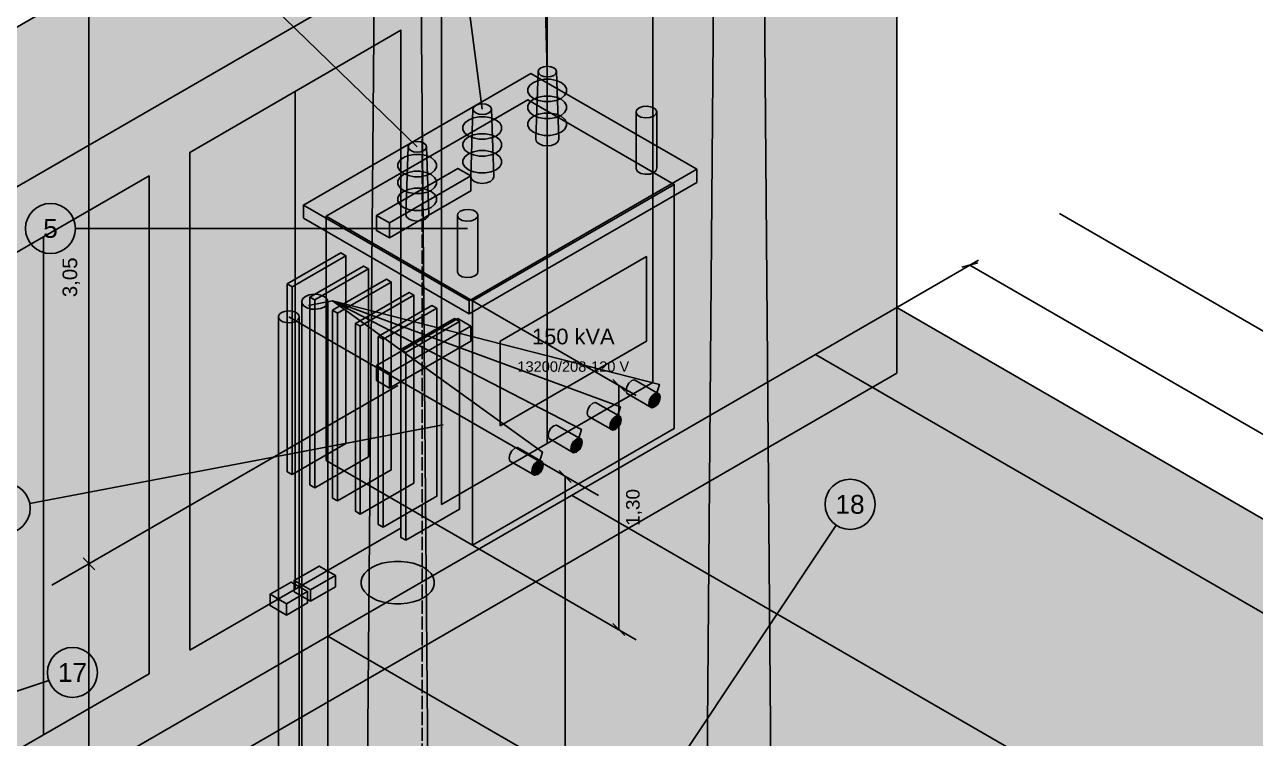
# Paper-space layout 'PLANCHA 3' of a CAD drawing. Header units: metres, sheet in millimetres. Extents: x 0 to 841, y 0 to 594.
# Drawn here: x 254.2 to 372.3, y 201.1 to 269.5 of the extents above; entities that cross this region are included whole.
import ezdxf
from ezdxf.enums import TextEntityAlignment as Align

# ---------------------------------------------------------------- set-up
doc = ezdxf.new("R2010")
doc.units = ezdxf.units.M
doc.linetypes.add('DASHED', pattern=[1.524, 1.27, -0.254])
for name, color, linetype in [('COTAS', 7, 'CONTINUOUS'), ('ISO_FILL', 8, 'CONTINUOUS'), ('ISO_FINO', 7, 'CONTINUOUS'), ('ISO_LIN', 7, 'CONTINUOUS'), ('ISO_OCULTO', 7, 'DASHED'), ('ISO_TXT', 7, 'CONTINUOUS'), ('TEXTO', 7, 'CONTINUOUS')]:
    doc.layers.add(name, color=color, linetype=linetype)
doc.styles.add('ARIAL', font='arial.ttf')

psp = doc.layouts.new('PLANCHA 3')

# ---------------------------------------------------------------- hatches: boundary and pattern name
at = {"layer": 'ISO_FILL', "true_color": 0x6a5855}
psp.add_hatch(color=7, dxfattribs=at).paths.add_polyline_path([(319.32, 155.7), (319.38, 155.32), (320.9, 339.09), (320.86, 339.3)])
at = {"layer": 'ISO_FILL', "true_color": 0x6c5a57}
psp.add_hatch(color=7, dxfattribs=at).paths.add_polyline_path([(319.38, 155.32), (319.58, 154.95), (321, 338.89), (320.9, 339.09)])
at = {"layer": 'ISO_FILL', "true_color": 0x7c6764}
psp.add_hatch(color=7, dxfattribs=at).paths.add_polyline_path([(319.58, 154.95), (319.89, 154.6), (321.18, 338.7), (321, 338.89)])
at = {"layer": 'ISO_FILL', "true_color": 0xa18582}
psp.add_hatch(color=7, dxfattribs=at).paths.add_polyline_path([(325.58, 154.6), (325.89, 154.95), (324.47, 338.89), (324.29, 338.7)])
at = {"layer": 'ISO_FILL', "true_color": 0x957b78}
psp.add_hatch(color=7, dxfattribs=at).paths.add_polyline_path([(325.89, 154.95), (326.09, 155.32), (324.57, 339.09), (324.47, 338.89)])
at = {"layer": 'ISO_FILL', "true_color": 0x87706c}
psp.add_hatch(color=7, dxfattribs=at).paths.add_polyline_path([(326.09, 155.32), (326.15, 155.7), (324.61, 339.3), (324.57, 339.09)])
at = {"layer": 'ISO_FILL', "true_color": 0x8b7370}
psp.add_hatch(color=7, dxfattribs=at).paths.add_polyline_path([(319.89, 154.6), (320.32, 154.31), (321.41, 338.53), (321.18, 338.7)])
at = {"layer": 'ISO_FILL', "true_color": 0x987e7b}
psp.add_hatch(color=7, dxfattribs=at).paths.add_polyline_path([(320.32, 154.31), (320.84, 154.06), (321.69, 338.4), (321.41, 338.53)])
at = {"layer": 'ISO_FILL', "true_color": 0xa48884}
psp.add_hatch(color=7, dxfattribs=at).paths.add_polyline_path([(320.84, 154.06), (321.43, 153.88), (322.02, 338.3), (321.69, 338.4)])
at = {"layer": 'ISO_FILL', "true_color": 0xae908c}
psp.add_hatch(color=7, dxfattribs=at).paths.add_polyline_path([(321.43, 153.88), (322.07, 153.77), (322.37, 338.24), (322.02, 338.3)])
at = {"layer": 'ISO_FILL', "true_color": 0xb59691}
psp.add_hatch(color=7, dxfattribs=at).paths.add_polyline_path([(322.07, 153.77), (322.74, 153.73), (322.74, 338.22), (322.37, 338.24)])
at = {"layer": 'ISO_FILL', "true_color": 0xb99995}
psp.add_hatch(color=7, dxfattribs=at).paths.add_polyline_path([(322.74, 153.73), (323.4, 153.77), (323.1, 338.24), (322.74, 338.22)])
at = {"layer": 'ISO_FILL', "true_color": 0xba9a96}
psp.add_hatch(color=7, dxfattribs=at).paths.add_polyline_path([(323.4, 153.77), (324.04, 153.88), (323.45, 338.3), (323.1, 338.24)])
at = {"layer": 'ISO_FILL', "true_color": 0xb89994}
psp.add_hatch(color=7, dxfattribs=at).paths.add_polyline_path([(324.04, 153.88), (324.63, 154.06), (323.78, 338.4), (323.45, 338.3)])
at = {"layer": 'ISO_FILL', "true_color": 0xb39490}
psp.add_hatch(color=7, dxfattribs=at).paths.add_polyline_path([(324.63, 154.06), (325.15, 154.31), (324.06, 338.53), (323.78, 338.4)])
at = {"layer": 'ISO_FILL', "true_color": 0xab8e8a}
psp.add_hatch(color=7, dxfattribs=at).paths.add_polyline_path([(325.15, 154.31), (325.58, 154.6), (324.29, 338.7), (324.06, 338.53)])
at = {"layer": 'ISO_FILL', "true_color": 0xcac7be}
psp.add_hatch(color=7, dxfattribs=at).paths.add_polyline_path([(143, 123.57), (337.86, 236.07), (337.86, 317.97), (143, 205.47)])
at = {"layer": 'ISO_FILL', "true_color": 0x333336}
for points in [[(143, 190.17), (337.86, 302.67), (337.86, 317.97), (143, 205.47)], [(281.63, 214.23), (284.03, 215.61), (284.03, 216.69), (281.63, 215.31)], [(279.32, 212.89), (281.35, 214.06), (281.35, 215.15), (279.32, 213.98)]]:
    psp.add_hatch(color=7, dxfattribs=at).paths.add_polyline_path(points)
at = {"layer": 'ISO_FILL', "true_color": 0x656460}
for points in [[(286.58, 135), (286.63, 134.69), (288.15, 318.43), (288.13, 318.6)], [(286.63, 134.69), (286.75, 134.39), (288.22, 318.27), (288.15, 318.43)]]:
    psp.add_hatch(color=7, dxfattribs=at).paths.add_polyline_path(points)
at = {"layer": 'ISO_FILL', "true_color": 0x6f6e69}
psp.add_hatch(color=7, dxfattribs=at).paths.add_polyline_path([(286.75, 134.39), (286.96, 134.1), (288.33, 318.11), (288.22, 318.27)])
at = {"layer": 'ISO_FILL', "true_color": 0x7b7a75}
psp.add_hatch(color=7, dxfattribs=at).paths.add_polyline_path([(286.96, 134.1), (287.24, 133.84), (288.48, 317.96), (288.33, 318.11)])
at = {"layer": 'ISO_FILL', "true_color": 0x86857f}
psp.add_hatch(color=7, dxfattribs=at).paths.add_polyline_path([(287.24, 133.84), (287.58, 133.6), (288.67, 317.83), (288.48, 317.96)])
at = {"layer": 'ISO_FILL', "true_color": 0x908f89}
psp.add_hatch(color=7, dxfattribs=at).paths.add_polyline_path([(287.58, 133.6), (287.99, 133.4), (288.9, 317.72), (288.67, 317.83)])
at = {"layer": 'ISO_FILL', "true_color": 0x9a9892}
psp.add_hatch(color=7, dxfattribs=at).paths.add_polyline_path([(287.99, 133.4), (288.45, 133.24), (289.15, 317.64), (288.9, 317.72)])
at = {"layer": 'ISO_FILL', "true_color": 0xa2a09a}
psp.add_hatch(color=7, dxfattribs=at).paths.add_polyline_path([(288.45, 133.24), (288.94, 133.12), (289.42, 317.57), (289.15, 317.64)])
at = {"layer": 'ISO_FILL', "true_color": 0xa9a7a0}
psp.add_hatch(color=7, dxfattribs=at).paths.add_polyline_path([(288.94, 133.12), (289.47, 133.05), (289.71, 317.53), (289.42, 317.57)])
at = {"layer": 'ISO_FILL', "true_color": 0xadaca5}
psp.add_hatch(color=7, dxfattribs=at).paths.add_polyline_path([(289.47, 133.05), (290, 133.03), (290, 317.52), (289.71, 317.53)])
at = {"layer": 'ISO_FILL', "true_color": 0xb1afa8}
psp.add_hatch(color=7, dxfattribs=at).paths.add_polyline_path([(290, 133.03), (290.53, 133.05), (290.29, 317.53), (290, 317.52)])
at = {"layer": 'ISO_FILL', "true_color": 0xb2b0a9}
psp.add_hatch(color=7, dxfattribs=at).paths.add_polyline_path([(290.53, 133.05), (291.06, 133.12), (290.58, 317.57), (290.29, 317.53)])
at = {"layer": 'ISO_FILL', "true_color": 0xb1b0a8}
psp.add_hatch(color=7, dxfattribs=at).paths.add_polyline_path([(291.06, 133.12), (291.55, 133.24), (290.85, 317.64), (290.58, 317.57)])
at = {"layer": 'ISO_FILL', "true_color": 0xafada6}
psp.add_hatch(color=7, dxfattribs=at).paths.add_polyline_path([(291.55, 133.24), (292.01, 133.4), (291.1, 317.72), (290.85, 317.64)])
at = {"layer": 'ISO_FILL', "true_color": 0xaba9a2}
psp.add_hatch(color=7, dxfattribs=at).paths.add_polyline_path([(292.01, 133.4), (292.42, 133.6), (291.33, 317.83), (291.1, 317.72)])
at = {"layer": 'ISO_FILL', "true_color": 0xa5a39c}
psp.add_hatch(color=7, dxfattribs=at).paths.add_polyline_path([(292.42, 133.6), (292.76, 133.84), (291.52, 317.96), (291.33, 317.83)])
at = {"layer": 'ISO_FILL', "true_color": 0x9d9c95}
psp.add_hatch(color=7, dxfattribs=at).paths.add_polyline_path([(292.76, 133.84), (293.04, 134.1), (291.67, 318.11), (291.52, 317.96)])
at = {"layer": 'ISO_FILL', "true_color": 0x94938d}
psp.add_hatch(color=7, dxfattribs=at).paths.add_polyline_path([(293.04, 134.1), (293.25, 134.39), (291.78, 318.27), (291.67, 318.11)])
at = {"layer": 'ISO_FILL', "true_color": 0x8a8983}
psp.add_hatch(color=7, dxfattribs=at).paths.add_polyline_path([(293.25, 134.39), (293.37, 134.69), (291.85, 318.43), (291.78, 318.27)])
at = {"layer": 'ISO_FILL', "true_color": 0x7f7e79}
psp.add_hatch(color=7, dxfattribs=at).paths.add_polyline_path([(293.37, 134.69), (293.42, 135), (291.87, 318.6), (291.85, 318.43)])
at = {"layer": 'ISO_FILL', "true_color": 0x87a1af}
for points in [[(294.21, 223.47), (314.47, 235.17), (314.47, 282.87), (294.21, 271.17)], [(270.05, 209.52), (290.31, 221.22), (290.31, 268.92), (270.05, 257.22)], [(245.88, 195.57), (266.15, 207.27), (266.15, 254.97), (245.88, 243.27)]]:
    psp.add_hatch(color=7, dxfattribs=at).paths.add_polyline_path(points)
at = {"layer": 'ISO_FILL', "true_color": 0x6c7d74}
for points in [[(296.86, 243), (318.68, 255.6), (302.78, 264.78), (280.96, 252.18)], [(297.17, 243), (316.5, 254.16), (302.47, 262.26), (283.14, 251.1)], [(279.87, 244.35), (285.01, 247.32), (284.54, 247.59), (279.4, 244.62)], [(282.05, 243.09), (287.19, 246.06), (286.73, 246.33), (281.58, 243.36)], [(284.23, 241.83), (289.38, 244.8), (288.91, 245.07), (283.76, 242.1)], [(286.41, 240.57), (291.56, 243.54), (291.09, 243.81), (285.95, 240.84)], [(288.6, 239.31), (293.74, 242.28), (293.27, 242.55), (288.13, 239.58)], [(290.78, 238.05), (295.92, 241.02), (295.46, 241.29), (290.31, 238.32)]]:
    psp.add_hatch(color=7, dxfattribs=at).paths.add_polyline_path(points)
at = {"layer": 'ISO_FILL', "true_color": 0x532b1e}
for points in [[(303.24, 258.48), (303.32, 258.24), (303.53, 264.77), (303.46, 264.96)], [(297, 254.88), (297.09, 254.64), (297.29, 261.17), (297.22, 261.36)], [(290.77, 251.28), (290.85, 251.04), (291.06, 257.57), (290.99, 257.76)], [(311.97, 234.13), (312.17, 234.02), (314.36, 232.76), (314.16, 232.87)], [(308.23, 231.97), (308.43, 231.86), (310.62, 230.6), (310.42, 230.71)], [(304.49, 229.81), (304.69, 229.7), (306.87, 228.44), (306.67, 228.55)], [(300.75, 227.65), (300.95, 227.54), (303.13, 226.28), (302.93, 226.39)]]:
    psp.add_hatch(color=7, dxfattribs=at).paths.add_polyline_path(points)
at = {"layer": 'ISO_FILL', "true_color": 0x673625}
for points in [[(303.32, 258.24), (303.56, 258.03), (303.72, 264.6), (303.53, 264.77)], [(297.09, 254.64), (297.33, 254.43), (297.48, 261), (297.29, 261.17)], [(290.85, 251.04), (291.09, 250.83), (291.25, 257.4), (291.06, 257.57)]]:
    psp.add_hatch(color=7, dxfattribs=at).paths.add_polyline_path(points)
at = {"layer": 'ISO_FILL', "true_color": 0x914c34}
for points in [[(303.72, 265.32), (303.53, 265.15), (303.46, 264.96), (303.53, 264.77), (303.72, 264.6), (304, 264.49), (304.34, 264.45), (304.68, 264.49), (304.96, 264.6), (305.16, 264.77), (305.22, 264.96), (305.16, 265.15), (304.96, 265.32), (304.68, 265.43), (304.34, 265.47), (304, 265.43)], [(304.34, 257.84), (304.76, 257.89), (304.68, 264.49), (304.34, 264.45)], [(303.02, 263.92), (302.67, 263.65), (302.49, 263.33), (302.49, 262.99), (302.67, 262.67), (303.02, 262.39), (303.49, 262.2), (304.05, 262.09), (304.63, 262.09), (305.19, 262.2), (305.67, 262.39), (306.01, 262.67), (306.19, 262.99), (306.19, 263.33), (306.01, 263.65), (305.67, 263.92), (305.19, 264.12), (304.63, 264.23), (304.05, 264.23), (303.49, 264.12)], [(303.02, 262.31), (302.67, 262.03), (302.49, 261.71), (302.49, 261.37), (302.67, 261.05), (303.02, 260.77), (303.49, 260.58), (304.05, 260.47), (304.63, 260.47), (305.19, 260.58), (305.67, 260.77), (306.01, 261.05), (306.19, 261.37), (306.19, 261.71), (306.01, 262.03), (305.67, 262.31), (305.19, 262.5), (304.63, 262.61), (304.05, 262.61), (303.49, 262.5)], [(297.48, 261.72), (297.29, 261.55), (297.22, 261.36), (297.29, 261.17), (297.48, 261), (297.77, 260.89), (298.11, 260.85), (298.44, 260.89), (298.73, 261), (298.92, 261.17), (298.99, 261.36), (298.92, 261.55), (298.73, 261.72), (298.44, 261.83), (298.11, 261.87), (297.77, 261.83)], [(298.11, 254.24), (298.53, 254.29), (298.44, 260.89), (298.11, 260.85)], [(303.02, 260.69), (302.67, 260.41), (302.49, 260.09), (302.49, 259.75), (302.67, 259.43), (303.02, 259.15), (303.49, 258.96), (304.05, 258.85), (304.63, 258.85), (305.19, 258.96), (305.67, 259.15), (306.01, 259.43), (306.19, 259.75), (306.19, 260.09), (306.01, 260.41), (305.67, 260.69), (305.19, 260.88), (304.63, 260.99), (304.05, 260.99), (303.49, 260.88)], [(296.78, 260.32), (296.44, 260.05), (296.26, 259.73), (296.26, 259.39), (296.44, 259.07), (296.78, 258.79), (297.26, 258.6), (297.81, 258.49), (298.4, 258.49), (298.96, 258.6), (299.43, 258.79), (299.78, 259.07), (299.96, 259.39), (299.96, 259.73), (299.78, 260.05), (299.43, 260.32), (298.96, 260.52), (298.4, 260.63), (297.81, 260.63), (297.26, 260.52)], [(296.78, 258.7), (296.44, 258.43), (296.26, 258.11), (296.26, 257.77), (296.44, 257.45), (296.78, 257.18), (297.26, 256.98), (297.81, 256.87), (298.4, 256.87), (298.96, 256.98), (299.43, 257.18), (299.78, 257.45), (299.96, 257.77), (299.96, 258.11), (299.78, 258.43), (299.43, 258.7), (298.96, 258.9), (298.4, 259.01), (297.81, 259.01), (297.26, 258.9)], [(291.25, 258.12), (291.06, 257.95), (290.99, 257.76), (291.06, 257.57), (291.25, 257.4), (291.53, 257.29), (291.87, 257.25), (292.21, 257.29), (292.49, 257.4), (292.69, 257.57), (292.75, 257.76), (292.69, 257.95), (292.49, 258.12), (292.21, 258.23), (291.87, 258.27), (291.53, 258.23)], [(296.78, 257.08), (296.44, 256.81), (296.26, 256.49), (296.26, 256.15), (296.44, 255.83), (296.78, 255.56), (297.26, 255.36), (297.81, 255.25), (298.4, 255.25), (298.96, 255.36), (299.43, 255.56), (299.78, 255.83), (299.96, 256.15), (299.96, 256.49), (299.78, 256.81), (299.43, 257.08), (298.96, 257.28), (298.4, 257.39), (297.81, 257.39), (297.26, 257.28)], [(290.55, 256.73), (290.2, 256.45), (290.02, 256.13), (290.02, 255.79), (290.2, 255.47), (290.55, 255.19), (291.02, 255), (291.58, 254.89), (292.16, 254.89), (292.72, 255), (293.2, 255.19), (293.54, 255.47), (293.72, 255.79), (293.72, 256.13), (293.54, 256.45), (293.2, 256.73), (292.72, 256.92), (292.16, 257.03), (291.58, 257.03), (291.02, 256.92)], [(291.87, 250.64), (292.29, 250.69), (292.21, 257.29), (291.87, 257.25)], [(290.55, 255.1), (290.2, 254.83), (290.02, 254.51), (290.02, 254.17), (290.2, 253.85), (290.55, 253.57), (291.02, 253.38), (291.58, 253.27), (292.16, 253.27), (292.72, 253.38), (293.2, 253.57), (293.54, 253.85), (293.72, 254.17), (293.72, 254.51), (293.54, 254.83), (293.2, 255.1), (292.72, 255.3), (292.16, 255.41), (291.58, 255.41), (291.02, 255.3)], [(290.55, 253.48), (290.2, 253.21), (290.02, 252.89), (290.02, 252.55), (290.2, 252.23), (290.55, 251.95), (291.02, 251.76), (291.58, 251.65), (292.16, 251.65), (292.72, 251.76), (293.2, 251.95), (293.54, 252.23), (293.72, 252.55), (293.72, 252.89), (293.54, 253.21), (293.2, 253.48), (292.72, 253.68), (292.16, 253.79), (291.58, 253.79), (291.02, 253.68)]]:
    psp.add_hatch(color=7, dxfattribs=at).paths.add_polyline_path(points)
at = {"layer": 'ISO_FILL', "true_color": 0x7c412d}
for points in [[(303.56, 258.03), (303.92, 257.89), (304, 264.49), (303.72, 264.6)], [(297.33, 254.43), (297.68, 254.29), (297.77, 260.89), (297.48, 261)], [(291.09, 250.83), (291.45, 250.69), (291.53, 257.29), (291.25, 257.4)]]:
    psp.add_hatch(color=7, dxfattribs=at).paths.add_polyline_path(points)
at = {"layer": 'ISO_FILL', "true_color": 0x8b4932}
for points in [[(303.92, 257.89), (304.34, 257.84), (304.34, 264.45), (304, 264.49)], [(297.68, 254.29), (298.11, 254.24), (298.11, 260.85), (297.77, 260.89)], [(291.45, 250.69), (291.87, 250.64), (291.87, 257.25), (291.53, 257.29)]]:
    psp.add_hatch(color=7, dxfattribs=at).paths.add_polyline_path(points)
at = {"layer": 'ISO_FILL', "true_color": 0x8e4a33}
for points in [[(304.76, 257.89), (305.12, 258.03), (304.96, 264.6), (304.68, 264.49)], [(298.53, 254.29), (298.89, 254.43), (298.73, 261), (298.44, 260.89)], [(292.29, 250.69), (292.65, 250.83), (292.49, 257.4), (292.21, 257.29)]]:
    psp.add_hatch(color=7, dxfattribs=at).paths.add_polyline_path(points)
at = {"layer": 'ISO_FILL', "true_color": 0x82442f}
for points in [[(305.12, 258.03), (305.36, 258.24), (305.16, 264.77), (304.96, 264.6)], [(298.89, 254.43), (299.12, 254.64), (298.92, 261.17), (298.73, 261)], [(292.65, 250.83), (292.89, 251.04), (292.69, 257.57), (292.49, 257.4)]]:
    psp.add_hatch(color=7, dxfattribs=at).paths.add_polyline_path(points)
at = {"layer": 'ISO_FILL', "true_color": 0x6f3a28}
for points in [[(305.36, 258.24), (305.44, 258.48), (305.22, 264.96), (305.16, 264.77)], [(299.12, 254.64), (299.21, 254.88), (298.99, 261.36), (298.92, 261.17)], [(292.89, 251.04), (292.97, 251.28), (292.75, 257.76), (292.69, 257.57)]]:
    psp.add_hatch(color=7, dxfattribs=at).paths.add_polyline_path(points)
at = {"layer": 'ISO_FILL', "true_color": 0x36363a}
for points in [[(313.15, 261.5), (312.91, 261.28), (312.86, 261.03), (313.01, 260.79), (313.32, 260.61), (313.74, 260.52), (314.18, 260.55), (314.55, 260.69), (314.79, 260.9), (314.84, 261.15), (314.69, 261.39), (314.38, 261.57), (313.96, 261.66), (313.52, 261.63)], [(296, 251.59), (295.77, 251.38), (295.72, 251.13), (295.86, 250.89), (296.18, 250.71), (296.59, 250.62), (297.03, 250.65), (297.4, 250.78), (297.64, 251), (297.69, 251.25), (297.54, 251.49), (297.23, 251.67), (296.81, 251.76), (296.38, 251.73)], [(281.63, 215.31), (284.03, 216.69), (282.47, 217.59), (280.07, 216.21)], [(279.32, 213.98), (281.35, 215.15), (279.79, 216.05), (277.76, 214.88)]]:
    psp.add_hatch(color=7, dxfattribs=at).paths.add_polyline_path(points)
at = {"layer": 'ISO_FILL', "true_color": 0x202023}
for points in [[(312.86, 255.63), (313.01, 255.39), (313.01, 260.79), (312.86, 261.03)], [(295.72, 245.73), (295.86, 245.49), (295.86, 250.89), (295.72, 251.13)]]:
    psp.add_hatch(color=7, dxfattribs=at).paths.add_polyline_path(points)
at = {"layer": 'ISO_FILL', "true_color": 0x303033}
for points in [[(314.55, 255.28), (314.79, 255.5), (314.79, 260.9), (314.55, 260.69)], [(297.4, 245.38), (297.64, 245.6), (297.64, 251), (297.4, 250.78)]]:
    psp.add_hatch(color=7, dxfattribs=at).paths.add_polyline_path(points)
at = {"layer": 'ISO_FILL', "true_color": 0x27272a}
for points in [[(314.79, 255.5), (314.84, 255.75), (314.84, 261.15), (314.79, 260.9)], [(297.64, 245.6), (297.69, 245.85), (297.69, 251.25), (297.64, 251)]]:
    psp.add_hatch(color=7, dxfattribs=at).paths.add_polyline_path(points)
at = {"layer": 'ISO_FILL', "true_color": 0x2a2a2d}
for points in [[(313.01, 255.39), (313.32, 255.21), (313.32, 260.61), (313.01, 260.79)], [(295.86, 245.49), (296.18, 245.31), (296.18, 250.71), (295.86, 250.89)], [(281.63, 214.23), (280.07, 215.13), (280.07, 216.21), (281.63, 215.31)], [(279.32, 212.89), (277.76, 213.79), (277.76, 214.88), (279.32, 213.98)]]:
    psp.add_hatch(color=7, dxfattribs=at).paths.add_polyline_path(points)
at = {"layer": 'ISO_FILL', "true_color": 0x323235}
for points in [[(313.32, 255.21), (313.74, 255.12), (313.74, 260.52), (313.32, 260.61)], [(296.18, 245.31), (296.59, 245.22), (296.59, 250.62), (296.18, 250.71)]]:
    psp.add_hatch(color=7, dxfattribs=at).paths.add_polyline_path(points)
at = {"layer": 'ISO_FILL', "true_color": 0x363639}
for points in [[(313.74, 255.12), (314.18, 255.15), (314.18, 260.55), (313.74, 260.52)], [(296.59, 245.22), (297.03, 245.25), (297.03, 250.65), (296.59, 250.62)]]:
    psp.add_hatch(color=7, dxfattribs=at).paths.add_polyline_path(points)
at = {"layer": 'ISO_FILL', "true_color": 0x353539}
for points in [[(314.18, 255.15), (314.55, 255.28), (314.55, 260.69), (314.18, 260.55)], [(297.03, 245.25), (297.4, 245.38), (297.4, 250.78), (297.03, 250.65)]]:
    psp.add_hatch(color=7, dxfattribs=at).paths.add_polyline_path(points)
at = {"layer": 'ISO_FILL', "true_color": 0x8f969d}
for points in [[(289.22, 250.47), (297.01, 254.97), (295.77, 255.69), (287.97, 251.19)], [(281.16, 243.42), (280.91, 243.22), (280.8, 242.97), (280.84, 242.72), (281.02, 242.49), (281.33, 242.32), (281.72, 242.21), (282.16, 242.19), (282.58, 242.25), (282.94, 242.4), (283.19, 242.6), (283.3, 242.85), (283.26, 243.1), (283.08, 243.33), (282.77, 243.5), (282.38, 243.61), (281.94, 243.63), (281.52, 243.57)], [(278.85, 241.88), (278.66, 241.71), (278.57, 241.52), (278.6, 241.32), (278.74, 241.14), (278.99, 241), (279.3, 240.92), (279.64, 240.9), (279.97, 240.95), (280.26, 241.06), (280.45, 241.23), (280.54, 241.42), (280.51, 241.62), (280.37, 241.8), (280.12, 241.94), (279.81, 242.02), (279.47, 242.04), (279.14, 241.99)], [(289.22, 236.07), (297.01, 240.57), (295.77, 241.29), (287.97, 236.79)]]:
    psp.add_hatch(color=7, dxfattribs=at).paths.add_polyline_path(points)
at = {"layer": 'ISO_FILL', "true_color": 0x878e95}
for points in [[(289.22, 249.03), (297.01, 253.53), (297.01, 254.97), (289.22, 250.47)], [(289.22, 234.63), (297.01, 239.13), (297.01, 240.57), (289.22, 236.07)]]:
    psp.add_hatch(color=7, dxfattribs=at).paths.add_polyline_path(points)
at = {"layer": 'ISO_FILL', "true_color": 0x67766d}
for points in [[(296.86, 241.74), (318.68, 254.34), (318.68, 255.6), (296.86, 243)], [(297.17, 219.6), (316.5, 230.76), (316.5, 254.16), (297.17, 243)], [(279.87, 226.35), (285.01, 229.32), (285.01, 247.32), (279.87, 244.35)], [(282.05, 225.09), (287.19, 228.06), (287.19, 246.06), (282.05, 243.09)], [(284.23, 223.83), (289.38, 226.8), (289.38, 244.8), (284.23, 241.83)], [(286.41, 222.57), (291.56, 225.54), (291.56, 243.54), (286.41, 240.57)], [(288.6, 221.31), (293.74, 224.28), (293.74, 242.28), (288.6, 239.31)], [(290.78, 220.05), (295.92, 223.02), (295.92, 241.02), (290.78, 238.05)]]:
    psp.add_hatch(color=7, dxfattribs=at).paths.add_polyline_path(points)
at = {"layer": 'ISO_FILL', "true_color": 0x55625b}
for points in [[(296.86, 241.74), (280.96, 250.92), (280.96, 252.18), (296.86, 243)], [(297.17, 219.6), (283.14, 227.7), (283.14, 251.1), (297.17, 243)], [(279.87, 226.35), (279.4, 226.62), (279.4, 244.62), (279.87, 244.35)], [(282.05, 225.09), (281.58, 225.36), (281.58, 243.36), (282.05, 243.09)], [(284.23, 223.83), (283.76, 224.1), (283.76, 242.1), (284.23, 241.83)], [(286.41, 222.57), (285.95, 222.84), (285.95, 240.84), (286.41, 240.57)], [(288.6, 221.31), (288.13, 221.58), (288.13, 239.58), (288.6, 239.31)], [(290.78, 220.05), (290.31, 220.32), (290.31, 238.32), (290.78, 238.05)]]:
    psp.add_hatch(color=7, dxfattribs=at).paths.add_polyline_path(points)
at = {"layer": 'ISO_FILL', "true_color": 0x70767c}
for points in [[(289.22, 249.03), (287.97, 249.75), (287.97, 251.19), (289.22, 250.47)], [(281.02, 134.49), (281.33, 134.32), (281.33, 242.32), (281.02, 242.49)], [(278.74, 133.14), (278.99, 133), (278.99, 241), (278.74, 241.14)], [(289.22, 234.63), (287.97, 235.35), (287.97, 236.79), (289.22, 236.07)]]:
    psp.add_hatch(color=7, dxfattribs=at).paths.add_polyline_path(points)
at = {"layer": 'ISO_FILL', "true_color": 0xd6d6d6}
psp.add_hatch(color=7, dxfattribs=at).paths.add_polyline_path([(299.82, 231.03), (313.85, 239.13), (313.85, 247.23), (299.82, 239.13)])
at = {"layer": 'ISO_FILL', "true_color": 0xc0bcb3}
psp.add_hatch(color=7, dxfattribs=at).paths.add_polyline_path([(221.41, 84.6), (416.27, 197.1), (337.86, 242.37), (143, 129.87)])
at = {"layer": 'ISO_FILL', "true_color": 0x52565a}
for points in [[(280.8, 134.97), (280.84, 134.72), (280.84, 242.72), (280.8, 242.97)], [(278.57, 133.52), (278.6, 133.32), (278.6, 241.32), (278.57, 241.52)]]:
    psp.add_hatch(color=7, dxfattribs=at).paths.add_polyline_path(points)
at = {"layer": 'ISO_FILL', "true_color": 0x5c6165}
for points in [[(280.84, 134.72), (281.02, 134.49), (281.02, 242.49), (280.84, 242.72)], [(278.6, 133.32), (278.74, 133.14), (278.74, 241.14), (278.6, 241.32)]]:
    psp.add_hatch(color=7, dxfattribs=at).paths.add_polyline_path(points)
at = {"layer": 'ISO_FILL', "true_color": 0x81878e}
for points in [[(281.33, 134.32), (281.72, 134.21), (281.72, 242.21), (281.33, 242.32)], [(278.99, 133), (279.3, 132.92), (279.3, 240.92), (278.99, 241)]]:
    psp.add_hatch(color=7, dxfattribs=at).paths.add_polyline_path(points)
at = {"layer": 'ISO_FILL', "true_color": 0x8c939a}
for points in [[(281.72, 134.21), (282.16, 134.19), (282.16, 242.19), (281.72, 242.21)], [(282.58, 134.25), (282.94, 134.4), (282.94, 242.4), (282.58, 242.25)], [(279.3, 132.92), (279.64, 132.9), (279.64, 240.9), (279.3, 240.92)], [(279.97, 132.95), (280.26, 133.06), (280.26, 241.06), (279.97, 240.95)]]:
    psp.add_hatch(color=7, dxfattribs=at).paths.add_polyline_path(points)
at = {"layer": 'ISO_FILL', "true_color": 0x8f979e}
for points in [[(282.16, 134.19), (282.58, 134.25), (282.58, 242.25), (282.16, 242.19)], [(279.64, 132.9), (279.97, 132.95), (279.97, 240.95), (279.64, 240.9)]]:
    psp.add_hatch(color=7, dxfattribs=at).paths.add_polyline_path(points)
at = {"layer": 'ISO_FILL', "true_color": 0x81888e}
for points in [[(282.94, 134.4), (283.19, 134.6), (283.19, 242.6), (282.94, 242.4)], [(280.26, 133.06), (280.45, 133.23), (280.45, 241.23), (280.26, 241.06)]]:
    psp.add_hatch(color=7, dxfattribs=at).paths.add_polyline_path(points)
at = {"layer": 'ISO_FILL', "true_color": 0x71767c}
for points in [[(283.19, 134.6), (283.3, 134.85), (283.3, 242.85), (283.19, 242.6)], [(280.45, 133.23), (280.54, 133.42), (280.54, 241.42), (280.45, 241.23)]]:
    psp.add_hatch(color=7, dxfattribs=at).paths.add_polyline_path(points)
at = {"layer": 'ISO_FILL', "true_color": 0x944e35}
for points in [[(312.17, 235.11), (311.97, 234.76), (314.16, 233.5), (314.36, 233.85)], [(308.43, 232.95), (308.23, 232.6), (310.42, 231.34), (310.62, 231.69)], [(304.69, 230.79), (304.49, 230.44), (306.67, 229.18), (306.87, 229.53)], [(300.95, 228.63), (300.75, 228.28), (302.93, 227.02), (303.13, 227.37)]]:
    psp.add_hatch(color=7, dxfattribs=at).paths.add_polyline_path(points)
at = {"layer": 'ISO_FILL', "true_color": 0x974f36}
for points in [[(312.45, 235.35), (312.17, 235.11), (314.36, 233.85), (314.63, 234.09)], [(308.71, 233.19), (308.43, 232.95), (310.62, 231.69), (310.89, 231.93)], [(304.96, 231.03), (304.69, 230.79), (306.87, 229.53), (307.15, 229.77)], [(301.22, 228.87), (300.95, 228.63), (303.13, 227.37), (303.41, 227.61)]]:
    psp.add_hatch(color=7, dxfattribs=at).paths.add_polyline_path(points)
at = {"layer": 'ISO_FILL', "true_color": 0x874630}
for points in [[(312.72, 235.42), (312.45, 235.35), (314.63, 234.09), (314.9, 234.16)], [(308.98, 233.26), (308.71, 233.19), (310.89, 231.93), (311.16, 232)], [(305.24, 231.1), (304.96, 231.03), (307.15, 229.77), (307.42, 229.84)], [(301.5, 228.94), (301.22, 228.87), (303.41, 227.61), (303.68, 227.68)]]:
    psp.add_hatch(color=7, dxfattribs=at).paths.add_polyline_path(points)
at = {"layer": 'ISO_FILL', "true_color": 0x81432e}
for points in [[(311.97, 234.76), (311.9, 234.4), (314.08, 233.14), (314.16, 233.5)], [(308.23, 232.6), (308.16, 232.25), (310.34, 230.98), (310.42, 231.34)], [(304.49, 230.44), (304.42, 230.08), (306.6, 228.82), (306.67, 229.18)], [(300.75, 228.28), (300.68, 227.93), (302.86, 226.66), (302.93, 227.02)]]:
    psp.add_hatch(color=7, dxfattribs=at).paths.add_polyline_path(points)
at = {"layer": 'ISO_FILL', "true_color": 0x613223}
for points in [[(311.9, 234.4), (311.97, 234.13), (314.16, 232.87), (314.08, 233.14)], [(308.16, 232.25), (308.23, 231.97), (310.42, 230.71), (310.34, 230.98)], [(304.42, 230.08), (304.49, 229.81), (306.67, 228.55), (306.6, 228.82)], [(300.68, 227.93), (300.75, 227.65), (302.93, 226.39), (302.86, 226.66)]]:
    psp.add_hatch(color=7, dxfattribs=at).paths.add_polyline_path(points)
at = {"layer": 'ISO_FILL', "true_color": 0x894831}
for points in [[(314.08, 233.14), (314.16, 232.87), (314.36, 232.76), (314.63, 232.83), (314.9, 233.07), (315.1, 233.42), (315.18, 233.77), (315.1, 234.05), (314.9, 234.16), (314.63, 234.09), (314.36, 233.85), (314.16, 233.5)], [(310.34, 230.98), (310.42, 230.71), (310.62, 230.6), (310.89, 230.67), (311.16, 230.91), (311.36, 231.26), (311.43, 231.62), (311.36, 231.89), (311.16, 232), (310.89, 231.93), (310.62, 231.69), (310.42, 231.34)], [(306.6, 228.82), (306.67, 228.55), (306.87, 228.44), (307.15, 228.51), (307.42, 228.75), (307.62, 229.1), (307.69, 229.45), (307.62, 229.73), (307.42, 229.84), (307.15, 229.77), (306.87, 229.53), (306.67, 229.18)], [(302.86, 226.66), (302.93, 226.39), (303.13, 226.28), (303.41, 226.35), (303.68, 226.59), (303.88, 226.94), (303.95, 227.29), (303.88, 227.57), (303.68, 227.68), (303.41, 227.61), (303.13, 227.37), (302.93, 227.02)]]:
    psp.add_hatch(color=7, dxfattribs=at).paths.add_polyline_path(points)

# ---------------------------------------------------------------- linework, layer by layer
at = {"layer": 'COTAS'}
for p, q in [((260.38, 217.8), (260.38, 272.7)), ((259.1, 249.93), (296.7, 249.93)), ((337.86, 242.37), (345.71, 246.91)), ((345.64, 246.63), (344.1, 246.21)), ((423.28, 201.15), (344.87, 246.42)), ((297.17, 243), (312.88, 233.93)), ((279.56, 241.47), (309.24, 224.33)), ((290, 234.9), (256.83, 215.75)), ((290, 234.9), (256.83, 215.75)), ((311.77, 234.33), (310.63, 235.47)), ((311.2, 211.5), (311.2, 234.9)), ((254.72, 223.57), (294.36, 231.12)), ((306.62, 225.6), (305.49, 226.74)), ((306.06, 118.17), (306.06, 226.17)), ((332.05, 221.5), (313.38, 193.5)), ((297.17, 219.6), (312.88, 210.53)), ((260.95, 217.23), (259.82, 218.37)), ((260.95, 217.23), (259.82, 218.37)), ((260.38, 117.9), (260.38, 217.8)), ((311.77, 210.93), (310.63, 212.07)), ((256.54, 206.63), (222.81, 195.39))]:
    psp.add_line(p, q, dxfattribs=at)
for centre in [(256.7, 249.93), (252.36, 223.12), (333.38, 223.5), (258.81, 207.39)]:
    psp.add_circle(centre, 2.4, dxfattribs=at)
at = {"layer": 'ISO_FINO'}
for p, q in [((304.34, 229.32), (304.34, 277.02)), ((280.18, 215.37), (280.18, 263.07)), ((431.85, 206.1), (353.45, 251.37)), ((256.02, 201.42), (256.02, 249.12)), ((408.47, 192.6), (330.06, 237.87)), ((385.09, 179.1), (306.68, 224.37)), ((361.71, 165.6), (283.3, 210.87))]:
    psp.add_line(p, q, dxfattribs=at)
for points in [[(303.02, 263.92), (302.67, 263.65), (302.49, 263.33), (302.49, 262.99), (302.67, 262.67), (303.02, 262.39), (303.49, 262.2), (304.05, 262.09), (304.63, 262.09), (305.19, 262.2), (305.67, 262.39), (306.01, 262.67), (306.19, 262.99), (306.19, 263.33), (306.01, 263.65), (305.67, 263.92), (305.19, 264.12), (304.63, 264.23), (304.05, 264.23), (303.49, 264.12)], [(303.02, 262.31), (302.67, 262.03), (302.49, 261.71), (302.49, 261.37), (302.67, 261.05), (303.02, 260.77), (303.49, 260.58), (304.05, 260.47), (304.63, 260.47), (305.19, 260.58), (305.67, 260.77), (306.01, 261.05), (306.19, 261.37), (306.19, 261.71), (306.01, 262.03), (305.67, 262.31), (305.19, 262.5), (304.63, 262.61), (304.05, 262.61), (303.49, 262.5)], [(303.02, 260.69), (302.67, 260.41), (302.49, 260.09), (302.49, 259.75), (302.67, 259.43), (303.02, 259.15), (303.49, 258.96), (304.05, 258.85), (304.63, 258.85), (305.19, 258.96), (305.67, 259.15), (306.01, 259.43), (306.19, 259.75), (306.19, 260.09), (306.01, 260.41), (305.67, 260.69), (305.19, 260.88), (304.63, 260.99), (304.05, 260.99), (303.49, 260.88)], [(296.78, 260.32), (296.44, 260.05), (296.26, 259.73), (296.26, 259.39), (296.44, 259.07), (296.78, 258.79), (297.26, 258.6), (297.81, 258.49), (298.4, 258.49), (298.96, 258.6), (299.43, 258.79), (299.78, 259.07), (299.96, 259.39), (299.96, 259.73), (299.78, 260.05), (299.43, 260.32), (298.96, 260.52), (298.4, 260.63), (297.81, 260.63), (297.26, 260.52)], [(296.78, 258.7), (296.44, 258.43), (296.26, 258.11), (296.26, 257.77), (296.44, 257.45), (296.78, 257.18), (297.26, 256.98), (297.81, 256.87), (298.4, 256.87), (298.96, 256.98), (299.43, 257.18), (299.78, 257.45), (299.96, 257.77), (299.96, 258.11), (299.78, 258.43), (299.43, 258.7), (298.96, 258.9), (298.4, 259.01), (297.81, 259.01), (297.26, 258.9)], [(296.78, 257.08), (296.44, 256.81), (296.26, 256.49), (296.26, 256.15), (296.44, 255.83), (296.78, 255.56), (297.26, 255.36), (297.81, 255.25), (298.4, 255.25), (298.96, 255.36), (299.43, 255.56), (299.78, 255.83), (299.96, 256.15), (299.96, 256.49), (299.78, 256.81), (299.43, 257.08), (298.96, 257.28), (298.4, 257.39), (297.81, 257.39), (297.26, 257.28)], [(290.55, 256.73), (290.2, 256.45), (290.02, 256.13), (290.02, 255.79), (290.2, 255.47), (290.55, 255.19), (291.02, 255), (291.58, 254.89), (292.16, 254.89), (292.72, 255), (293.2, 255.19), (293.54, 255.47), (293.72, 255.79), (293.72, 256.13), (293.54, 256.45), (293.2, 256.73), (292.72, 256.92), (292.16, 257.03), (291.58, 257.03), (291.02, 256.92)], [(290.55, 255.1), (290.2, 254.83), (290.02, 254.51), (290.02, 254.17), (290.2, 253.85), (290.55, 253.57), (291.02, 253.38), (291.58, 253.27), (292.16, 253.27), (292.72, 253.38), (293.2, 253.57), (293.54, 253.85), (293.72, 254.17), (293.72, 254.51), (293.54, 254.83), (293.2, 255.1), (292.72, 255.3), (292.16, 255.41), (291.58, 255.41), (291.02, 255.3)], [(290.55, 253.48), (290.2, 253.21), (290.02, 252.89), (290.02, 252.55), (290.2, 252.23), (290.55, 251.95), (291.02, 251.76), (291.58, 251.65), (292.16, 251.65), (292.72, 251.76), (293.2, 251.95), (293.54, 252.23), (293.72, 252.55), (293.72, 252.89), (293.54, 253.21), (293.2, 253.48), (292.72, 253.68), (292.16, 253.79), (291.58, 253.79), (291.02, 253.68)], [(279.87, 244.35), (285.01, 247.32), (284.54, 247.59), (279.4, 244.62)], [(279.87, 226.35), (285.01, 229.32), (285.01, 247.32), (279.87, 244.35)], [(299.82, 231.03), (313.85, 239.13), (313.85, 247.23), (299.82, 239.13)], [(282.05, 243.09), (287.19, 246.06), (286.73, 246.33), (281.58, 243.36)], [(282.05, 225.09), (287.19, 228.06), (287.19, 246.06), (282.05, 243.09)], [(279.87, 226.35), (279.4, 226.62), (279.4, 244.62), (279.87, 244.35)], [(284.23, 241.83), (289.38, 244.8), (288.91, 245.07), (283.76, 242.1)], [(284.23, 223.83), (289.38, 226.8), (289.38, 244.8), (284.23, 241.83)], [(282.05, 225.09), (281.58, 225.36), (281.58, 243.36), (282.05, 243.09)], [(286.41, 240.57), (291.56, 243.54), (291.09, 243.81), (285.95, 240.84)], [(286.41, 222.57), (291.56, 225.54), (291.56, 243.54), (286.41, 240.57)], [(284.23, 223.83), (283.76, 224.1), (283.76, 242.1), (284.23, 241.83)], [(288.6, 239.31), (293.74, 242.28), (293.27, 242.55), (288.13, 239.58)], [(288.6, 221.31), (293.74, 224.28), (293.74, 242.28), (288.6, 239.31)], [(286.41, 222.57), (285.95, 222.84), (285.95, 240.84), (286.41, 240.57)], [(290.78, 238.05), (295.92, 241.02), (295.46, 241.29), (290.31, 238.32)], [(290.78, 220.05), (295.92, 223.02), (295.92, 241.02), (290.78, 238.05)], [(288.6, 221.31), (288.13, 221.58), (288.13, 239.58), (288.6, 239.31)], [(290.78, 220.05), (290.31, 220.32), (290.31, 238.32), (290.78, 238.05)], [(281.63, 215.31), (284.03, 216.69), (282.47, 217.59), (280.07, 216.21)], [(287.51, 217.44), (287.11, 217.17), (286.8, 216.86), (286.59, 216.53), (286.49, 216.18), (286.49, 215.82), (286.59, 215.47), (286.8, 215.14), (287.11, 214.83), (287.51, 214.56), (287.98, 214.33), (288.51, 214.15), (289.09, 214.03), (289.69, 213.97), (290.31, 213.97), (290.91, 214.03), (291.49, 214.15), (292.02, 214.33), (292.49, 214.56), (292.89, 214.83), (293.2, 215.14), (293.41, 215.47), (293.51, 215.82), (293.51, 216.18), (293.41, 216.53), (293.2, 216.86), (292.89, 217.17), (292.49, 217.44), (292.02, 217.67), (291.49, 217.85), (290.91, 217.97), (290.31, 218.03), (289.69, 218.03), (289.09, 217.97), (288.51, 217.85), (287.98, 217.67)], [(279.32, 213.98), (281.35, 215.15), (279.79, 216.05), (277.76, 214.88)], [(281.63, 214.23), (280.07, 215.13), (280.07, 216.21), (281.63, 215.31)], [(281.63, 214.23), (284.03, 215.61), (284.03, 216.69), (281.63, 215.31)], [(279.32, 212.89), (277.76, 213.79), (277.76, 214.88), (279.32, 213.98)], [(279.32, 212.89), (281.35, 214.06), (281.35, 215.15), (279.32, 213.98)]]:
    psp.add_lwpolyline(points, close=True, dxfattribs=at)
for points in [[(303.41, 226.98), (303.87, 228.51), (283.76, 243), (281.43, 242.55)], [(307.15, 229.14), (307.61, 230.67), (283.76, 243), (281.43, 242.55)], [(310.89, 231.3), (311.36, 232.83), (283.76, 243), (281.43, 242.55)], [(314.63, 233.46), (315.1, 234.99), (283.76, 243), (281.43, 242.55)]]:
    psp.add_lwpolyline(points, dxfattribs=at)
at = {"layer": 'ISO_LIN'}
for p, q in [((319.32, 155.7), (320.86, 339.3)), ((326.15, 155.7), (324.61, 339.3)), ((286.58, 135), (288.13, 318.6)), ((293.42, 135), (291.87, 318.6)), ((303.72, 288.72), (304.34, 264.96)), ((295.14, 283.77), (298.11, 261.36)), ((276.28, 272.88), (291.87, 257.76)), ((303.24, 258.48), (303.46, 264.96)), ((303.46, 264.96), (303.53, 264.77)), ((303.53, 264.77), (303.72, 264.6)), ((303.72, 264.6), (304, 264.49)), ((304, 264.49), (304.34, 264.45)), ((304.34, 264.45), (304.68, 264.49)), ((304.68, 264.49), (304.96, 264.6)), ((304.96, 264.6), (305.16, 264.77)), ((305.16, 264.77), (305.22, 264.96)), ((305.44, 258.48), (305.22, 264.96)), ((297, 254.88), (297.22, 261.36)), ((297.22, 261.36), (297.29, 261.17)), ((297.29, 261.17), (297.48, 261)), ((297.48, 261), (297.77, 260.89)), ((297.77, 260.89), (298.11, 260.85)), ((298.11, 260.85), (298.44, 260.89)), ((298.44, 260.89), (298.73, 261)), ((298.73, 261), (298.92, 261.17)), ((298.92, 261.17), (298.99, 261.36)), ((299.21, 254.88), (298.99, 261.36)), ((312.86, 255.63), (312.86, 261.03)), ((312.86, 261.03), (313.01, 260.79)), ((314.55, 260.69), (314.79, 260.9)), ((314.79, 260.9), (314.84, 261.15)), ((314.84, 255.75), (314.84, 261.15)), ((313.01, 260.79), (313.32, 260.61)), ((313.32, 260.61), (313.74, 260.52)), ((313.74, 260.52), (314.18, 260.55)), ((314.18, 260.55), (314.55, 260.69)), ((290.77, 251.28), (290.99, 257.76)), ((290.99, 257.76), (291.06, 257.57)), ((291.06, 257.57), (291.25, 257.4)), ((291.25, 257.4), (291.53, 257.29)), ((292.21, 257.29), (292.49, 257.4)), ((292.49, 257.4), (292.69, 257.57)), ((292.69, 257.57), (292.75, 257.76)), ((292.97, 251.28), (292.75, 257.76)), ((303.24, 258.48), (303.32, 258.24)), ((303.32, 258.24), (303.56, 258.03)), ((303.56, 258.03), (303.92, 257.89)), ((303.92, 257.89), (304.34, 257.84)), ((304.34, 257.84), (304.76, 257.89)), ((304.76, 257.89), (305.12, 258.03)), ((305.12, 258.03), (305.36, 258.24)), ((305.36, 258.24), (305.44, 258.48)), ((291.53, 257.29), (291.87, 257.25)), ((291.87, 257.25), (292.21, 257.29)), ((312.86, 255.63), (313.01, 255.39)), ((313.01, 255.39), (313.32, 255.21)), ((313.32, 255.21), (313.74, 255.12)), ((313.74, 255.12), (314.18, 255.15)), ((314.18, 255.15), (314.55, 255.28)), ((314.55, 255.28), (314.79, 255.5)), ((314.79, 255.5), (314.84, 255.75)), ((297, 254.88), (297.09, 254.64)), ((297.09, 254.64), (297.33, 254.43)), ((297.33, 254.43), (297.68, 254.29)), ((297.68, 254.29), (298.11, 254.24)), ((298.11, 254.24), (298.53, 254.29)), ((298.53, 254.29), (298.89, 254.43)), ((298.89, 254.43), (299.12, 254.64)), ((299.12, 254.64), (299.21, 254.88)), ((290.77, 251.28), (290.85, 251.04)), ((290.85, 251.04), (291.09, 250.83)), ((291.09, 250.83), (291.45, 250.69)), ((291.45, 250.69), (291.87, 250.64)), ((291.87, 250.64), (292.29, 250.69)), ((292.29, 250.69), (292.65, 250.83)), ((292.65, 250.83), (292.89, 251.04)), ((292.89, 251.04), (292.97, 251.28)), ((295.72, 245.73), (295.72, 251.13)), ((295.72, 251.13), (295.86, 250.89)), ((295.86, 250.89), (296.18, 250.71)), ((296.18, 250.71), (296.59, 250.62)), ((296.59, 250.62), (297.03, 250.65)), ((297.03, 250.65), (297.4, 250.78)), ((297.4, 250.78), (297.64, 251)), ((297.64, 251), (297.69, 251.25)), ((297.69, 245.85), (297.69, 251.25)), ((295.72, 245.73), (295.86, 245.49)), ((297.4, 245.38), (297.64, 245.6)), ((297.64, 245.6), (297.69, 245.85)), ((295.86, 245.49), (296.18, 245.31)), ((296.18, 245.31), (296.59, 245.22)), ((296.59, 245.22), (297.03, 245.25)), ((297.03, 245.25), (297.4, 245.38)), ((280.8, 134.97), (280.8, 242.97)), ((280.8, 242.97), (280.84, 242.72)), ((280.84, 242.72), (281.02, 242.49)), ((281.02, 242.49), (281.33, 242.32)), ((281.33, 242.32), (281.72, 242.21)), ((281.72, 242.21), (282.16, 242.19)), ((282.16, 242.19), (282.58, 242.25)), ((282.58, 242.25), (282.94, 242.4)), ((282.94, 242.4), (283.19, 242.6)), ((283.19, 242.6), (283.3, 242.85)), ((283.3, 134.85), (283.3, 242.85)), ((278.57, 133.52), (278.57, 241.52)), ((278.57, 241.52), (278.6, 241.32)), ((278.6, 241.32), (278.74, 241.14)), ((278.74, 241.14), (278.99, 241)), ((278.99, 241), (279.3, 240.92)), ((279.3, 240.92), (279.64, 240.9)), ((279.64, 240.9), (279.97, 240.95)), ((279.97, 240.95), (280.26, 241.06)), ((280.26, 241.06), (280.45, 241.23)), ((280.45, 241.23), (280.54, 241.42)), ((280.54, 133.42), (280.54, 241.42)), ((312.17, 235.11), (311.97, 234.76)), ((312.45, 235.35), (312.17, 235.11)), ((312.72, 235.42), (312.45, 235.35)), ((312.72, 235.42), (314.9, 234.16)), ((311.97, 234.76), (311.9, 234.4)), ((311.9, 234.4), (311.97, 234.13)), ((311.97, 234.13), (312.17, 234.02)), ((312.17, 234.02), (314.36, 232.76)), ((314.36, 233.85), (314.16, 233.5)), ((314.63, 234.09), (314.36, 233.85)), ((314.9, 234.16), (314.63, 234.09)), ((308.23, 232.6), (308.16, 232.25)), ((308.43, 232.95), (308.23, 232.6)), ((308.71, 233.19), (308.43, 232.95)), ((308.98, 233.26), (308.71, 233.19)), ((308.98, 233.26), (311.16, 232)), ((314.16, 233.5), (314.08, 233.14)), ((314.08, 233.14), (314.16, 232.87)), ((314.16, 232.87), (314.36, 232.76)), ((308.16, 232.25), (308.23, 231.97)), ((308.23, 231.97), (308.43, 231.86)), ((308.43, 231.86), (310.62, 230.6)), ((310.42, 231.34), (310.34, 230.98)), ((310.62, 231.69), (310.42, 231.34)), ((310.89, 231.93), (310.62, 231.69)), ((311.16, 232), (310.89, 231.93)), ((304.49, 230.44), (304.42, 230.08)), ((304.69, 230.79), (304.49, 230.44)), ((304.96, 231.03), (304.69, 230.79)), ((305.24, 231.1), (304.96, 231.03)), ((305.24, 231.1), (307.42, 229.84)), ((310.34, 230.98), (310.42, 230.71)), ((310.42, 230.71), (310.62, 230.6)), ((304.42, 230.08), (304.49, 229.81)), ((304.49, 229.81), (304.69, 229.7)), ((304.69, 229.7), (306.87, 228.44)), ((306.67, 229.18), (306.6, 228.82)), ((306.87, 229.53), (306.67, 229.18)), ((307.15, 229.77), (306.87, 229.53)), ((307.42, 229.84), (307.15, 229.77)), ((300.75, 228.28), (300.68, 227.93)), ((300.68, 227.93), (300.75, 227.65)), ((300.95, 228.63), (300.75, 228.28)), ((301.22, 228.87), (300.95, 228.63)), ((301.5, 228.94), (301.22, 228.87)), ((301.5, 228.94), (303.68, 227.68)), ((306.6, 228.82), (306.67, 228.55)), ((306.67, 228.55), (306.87, 228.44)), ((300.75, 227.65), (300.95, 227.54)), ((300.95, 227.54), (303.13, 226.28)), ((302.93, 227.02), (302.86, 226.66)), ((302.86, 226.66), (302.93, 226.39)), ((303.13, 227.37), (302.93, 227.02)), ((303.41, 227.61), (303.13, 227.37)), ((303.68, 227.68), (303.41, 227.61)), ((302.93, 226.39), (303.13, 226.28))]:
    psp.add_line(p, q, dxfattribs=at)
for points in [[(143, 123.57), (337.86, 236.07), (337.86, 317.97), (143, 205.47)], [(143, 190.17), (337.86, 302.67), (337.86, 317.97), (143, 205.47)], [(294.21, 223.47), (314.47, 235.17), (314.47, 282.87), (294.21, 271.17)], [(270.05, 209.52), (290.31, 221.22), (290.31, 268.92), (270.05, 257.22)], [(296.86, 243), (318.68, 255.6), (302.78, 264.78), (280.96, 252.18)], [(303.72, 265.32), (303.53, 265.15), (303.46, 264.96), (303.53, 264.77), (303.72, 264.6), (304, 264.49), (304.34, 264.45), (304.68, 264.49), (304.96, 264.6), (305.16, 264.77), (305.22, 264.96), (305.16, 265.15), (304.96, 265.32), (304.68, 265.43), (304.34, 265.47), (304, 265.43)], [(297.17, 243), (316.5, 254.16), (302.47, 262.26), (283.14, 251.1)], [(297.48, 261.72), (297.29, 261.55), (297.22, 261.36), (297.29, 261.17), (297.48, 261), (297.77, 260.89), (298.11, 260.85), (298.44, 260.89), (298.73, 261), (298.92, 261.17), (298.99, 261.36), (298.92, 261.55), (298.73, 261.72), (298.44, 261.83), (298.11, 261.87), (297.77, 261.83)], [(313.15, 261.5), (312.91, 261.28), (312.86, 261.03), (313.01, 260.79), (313.32, 260.61), (313.74, 260.52), (314.18, 260.55), (314.55, 260.69), (314.79, 260.9), (314.84, 261.15), (314.69, 261.39), (314.38, 261.57), (313.96, 261.66), (313.52, 261.63)], [(291.25, 258.12), (291.06, 257.95), (290.99, 257.76), (291.06, 257.57), (291.25, 257.4), (291.53, 257.29), (291.87, 257.25), (292.21, 257.29), (292.49, 257.4), (292.69, 257.57), (292.75, 257.76), (292.69, 257.95), (292.49, 258.12), (292.21, 258.23), (291.87, 258.27), (291.53, 258.23)], [(245.88, 195.57), (266.15, 207.27), (266.15, 254.97), (245.88, 243.27)], [(289.22, 250.47), (297.01, 254.97), (295.77, 255.69), (287.97, 251.19)], [(289.22, 249.03), (297.01, 253.53), (297.01, 254.97), (289.22, 250.47)], [(296.86, 241.74), (318.68, 254.34), (318.68, 255.6), (296.86, 243)], [(297.17, 219.6), (316.5, 230.76), (316.5, 254.16), (297.17, 243)], [(296.86, 241.74), (280.96, 250.92), (280.96, 252.18), (296.86, 243)], [(296, 251.59), (295.77, 251.38), (295.72, 251.13), (295.86, 250.89), (296.18, 250.71), (296.59, 250.62), (297.03, 250.65), (297.4, 250.78), (297.64, 251), (297.69, 251.25), (297.54, 251.49), (297.23, 251.67), (296.81, 251.76), (296.38, 251.73)], [(297.17, 219.6), (283.14, 227.7), (283.14, 251.1), (297.17, 243)], [(289.22, 249.03), (287.97, 249.75), (287.97, 251.19), (289.22, 250.47)], [(281.16, 243.42), (280.91, 243.22), (280.8, 242.97), (280.84, 242.72), (281.02, 242.49), (281.33, 242.32), (281.72, 242.21), (282.16, 242.19), (282.58, 242.25), (282.94, 242.4), (283.19, 242.6), (283.3, 242.85), (283.26, 243.1), (283.08, 243.33), (282.77, 243.5), (282.38, 243.61), (281.94, 243.63), (281.52, 243.57)], [(221.41, 84.6), (416.27, 197.1), (337.86, 242.37), (143, 129.87)], [(278.85, 241.88), (278.66, 241.71), (278.57, 241.52), (278.6, 241.32), (278.74, 241.14), (278.99, 241), (279.3, 240.92), (279.64, 240.9), (279.97, 240.95), (280.26, 241.06), (280.45, 241.23), (280.54, 241.42), (280.51, 241.62), (280.37, 241.8), (280.12, 241.94), (279.81, 242.02), (279.47, 242.04), (279.14, 241.99)], [(289.22, 236.07), (297.01, 240.57), (295.77, 241.29), (287.97, 236.79)], [(289.22, 234.63), (297.01, 239.13), (297.01, 240.57), (289.22, 236.07)], [(289.22, 234.63), (287.97, 235.35), (287.97, 236.79), (289.22, 236.07)], [(314.08, 233.14), (314.16, 232.87), (314.36, 232.76), (314.63, 232.83), (314.9, 233.07), (315.1, 233.42), (315.18, 233.77), (315.1, 234.05), (314.9, 234.16), (314.63, 234.09), (314.36, 233.85), (314.16, 233.5)], [(310.34, 230.98), (310.42, 230.71), (310.62, 230.6), (310.89, 230.67), (311.16, 230.91), (311.36, 231.26), (311.43, 231.62), (311.36, 231.89), (311.16, 232), (310.89, 231.93), (310.62, 231.69), (310.42, 231.34)], [(306.6, 228.82), (306.67, 228.55), (306.87, 228.44), (307.15, 228.51), (307.42, 228.75), (307.62, 229.1), (307.69, 229.45), (307.62, 229.73), (307.42, 229.84), (307.15, 229.77), (306.87, 229.53), (306.67, 229.18)], [(302.86, 226.66), (302.93, 226.39), (303.13, 226.28), (303.41, 226.35), (303.68, 226.59), (303.88, 226.94), (303.95, 227.29), (303.88, 227.57), (303.68, 227.68), (303.41, 227.61), (303.13, 227.37), (302.93, 227.02)]]:
    psp.add_lwpolyline(points, close=True, dxfattribs=at)
at = {"layer": 'ISO_OCULTO'}
psp.add_line((292.34, 260.01), (292.34, 136.71), dxfattribs=at)

# ---------------------------------------------------------------- texts
at = {"layer": 'COTAS', "style": 'ARIAL'}
psp.add_text('3,05', height=1.4, rotation=90, dxfattribs=at).set_placement((259.68, 245.25), align=Align.BOTTOM_CENTER)
psp.add_text('1,30', height=1.3, rotation=90, dxfattribs=at).set_placement((311.9, 223.2), align=Align.TOP_CENTER)
at = {"layer": 'ISO_TXT', "style": 'ARIAL'}
for s, height, p in [('150 kVA', 1.5, (306.84, 239.58)), ('13200/208-120 V', 1, (306.84, 236.7))]:
    psp.add_text(s, height=height, dxfattribs=at).set_placement(p, align=Align.MIDDLE_CENTER)
at = {"layer": 'TEXTO', "style": 'ARIAL'}
for s, p in [('5', (256.7, 249.93)), ('18', (333.38, 223.5)), ('17', (258.81, 207.39))]:
    psp.add_text(s, height=1.8, dxfattribs=at).set_placement(p, align=Align.MIDDLE_CENTER)

doc.saveas('drawing.dxf')
